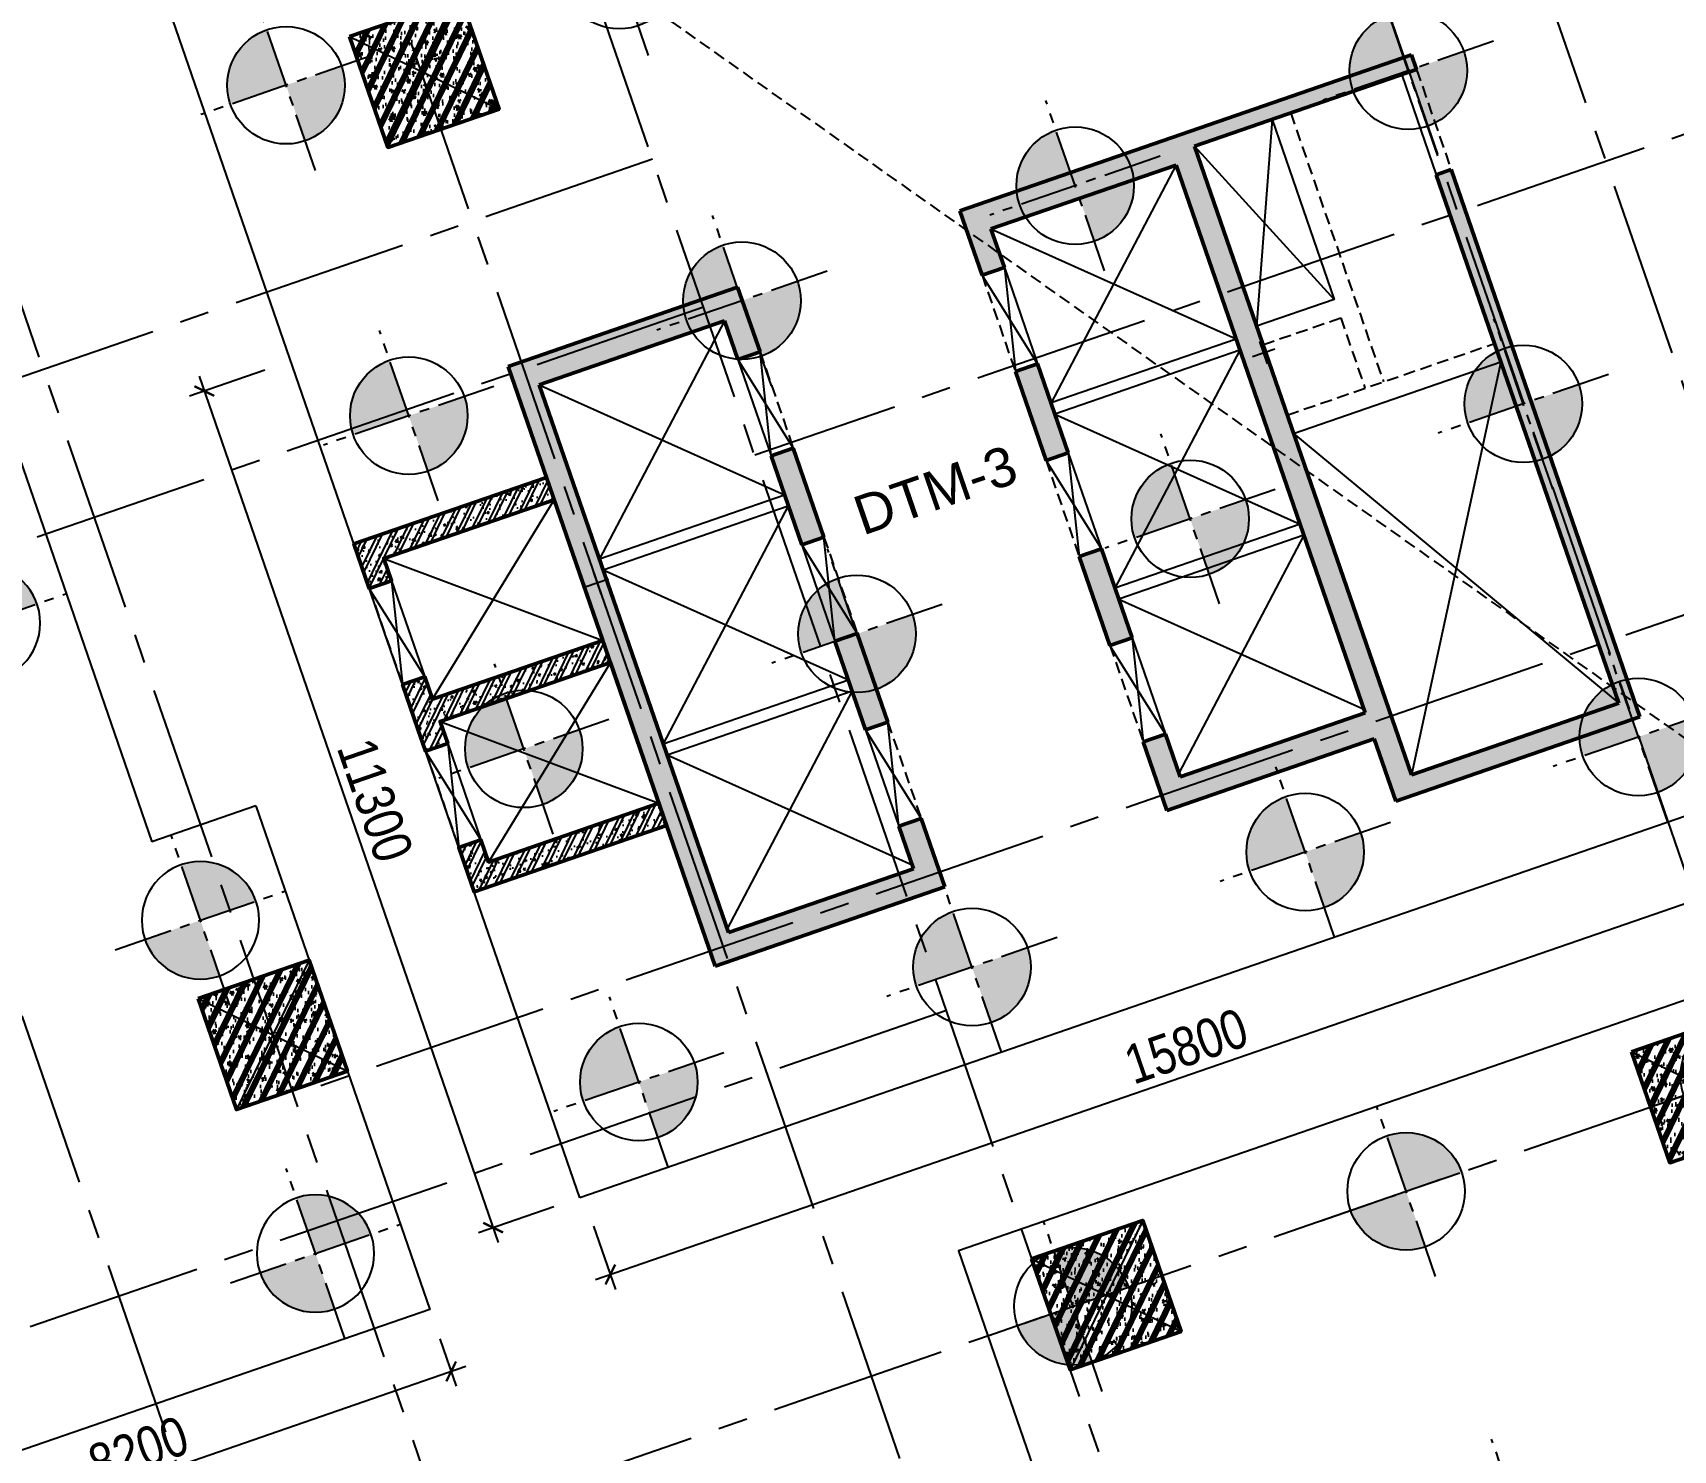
# Model space of a CAD drawing. Header units: millimetres. Extents: x -80883 to 1373228, y -532110 to 182357.
# Drawn here: x 704660 to 725603, y -313670 to -295574 of the extents above; entities that cross this region are included whole.
import ezdxf
from ezdxf.xclip import XClip

# ---------------------------------------------------------------- set-up
doc = ezdxf.new("R2010")
doc.units = ezdxf.units.MM
doc.header["$LTSCALE"] = 100
doc.header["$XCLIPFRAME"] = 0
doc.header["$PDMODE"] = 32
doc.header["$PDSIZE"] = 2.5
for name, pattern in [('CENTER2', [1.125, 0.75, -0.125, 0.125, -0.125]), ('DASHED', [4.5, 3, -1.5]), ('HIDDEN', [0.375, 0.25, -0.125]), ('Xref_ST_MBDV Cot vach 30.7.2022$0$DASHDOT', [1, 0.5, -0.25, 0, -0.25])]:
    doc.linetypes.add(name, pattern=pattern)
for name, color, linetype in [('ccu11-Khuat', 9, 'DASHED'), ('ccu11-Manh', 8, 'Continuous'), ('ccu11-Thay', 7, 'Continuous'), ('ccu12-Hatch', 250, 'Continuous'), ('ccu12-Manh', 8, 'Continuous'), ('ccu12-Pile', 4, 'Continuous'), ('ccu12-Truc', 13, 'CENTER2'), ('KC2-DIM', 251, 'Continuous'), ('KCS_CENTER_POINT', 7, 'Continuous'), ('KCS_PILE', 8, 'HIDDEN'), ('KT-Hatch', 251, 'Continuous'), ('xref.asix of  podium$0$xref.asix of  podium$0$KT-Hatch', 251, 'Continuous'), ('Xref_ST_MBDV Cot vach 30.7.2022$0$Xref_ST_MBDV Cot vach 30.7.2022|Xref_ST_MBDV Cot vach 30.7.2022|Xref_ST_MBDV Cot vach 30.7.2022|Xref_ST_MBDV Cot vach 30.7.2022|A-WALL-PATT', 251, 'Continuous'), ('Xref_ST_MBDV Cot vach 30.7.2022$0$Xref_ST_MBDV Cot vach 30.7.2022|Xref_ST_MBDV Cot vach 30.7.2022|Xref_ST_MBDV Cot vach 30.7.2022|Xref_ST_MBDV Cot vach 30.7.2022|Site_plot line', 1, 'Xref_ST_MBDV Cot vach 30.7.2022$0$DASHDOT')]:
    doc.layers.add(name, color=color, linetype=linetype)
for name, color, linetype, lineweight in [('ccu12-Tencaukien', 9, 'Continuous', 15), ('KT-Net cot vach', 6, 'Continuous', 50), ('ST_MBDV Cot vach 220805$0$Xref_ST_MBDV Cot vach 30.7.2022$0$KT-Net cot vach', 6, 'Continuous', 50), ('xref.asix of  podium$0$xref.asix of  podium$0$ST_MBDV Cot vach 220805$0$KT-Net cot vach', 6, 'Continuous', 50)]:
    doc.layers.add(name, color=color, linetype=linetype, lineweight=lineweight)
doc.styles.add('Arial', font='arial.ttf', dxfattribs={"width": 0.7})
doc.styles.add('Arial Narrow', font='ARIALN.TTF')
doc.dimstyles.new('CCU_1-300', dxfattribs={"dimscale": 200, "dimtxt": 2.5, "dimasz": 1, "dimexe": 1, "dimexo": 2, "dimgap": 0.5, "dimtad": 1, "dimdec": 0, "dimrnd": 5, "dimdsep": 46, "dimtxsty": 'Arial Narrow', "dimblk": 'ARCHTICK', "dimcen": -1, "dimdle": 1, "dimclrd": 256, "dimclre": 256, "dimclrt": 3, "dimadec": 0, "dimazin": 2, "dimtfac": 0.1, "dimtdec": 0, "dimtix": 1, "dimtmove": 2, "dimatfit": 1, "dimfxl": 1, "dimtvp": 0.8333333333333334, "dimtolj": 1, "dimtzin": 12, "dimarcsym": 0})

# ---------------------------------------------------------------- blocks, each defined once
blk = doc.blocks.new('Xref_ST_MBDV Cot vach 30.7.2022$0$Tuong Vay01-flat-1')
at = {"layer": 'Xref_ST_MBDV Cot vach 30.7.2022$0$Xref_ST_MBDV Cot vach 30.7.2022|Xref_ST_MBDV Cot vach 30.7.2022|Xref_ST_MBDV Cot vach 30.7.2022|Xref_ST_MBDV Cot vach 30.7.2022|A-WALL-PATT'}
h = blk.add_hatch(dxfattribs=at)
h.set_pattern_fill('ACET-2D-VATLIEU04', color=256, scale=50, pattern_type=2)
h.set_pattern_definition([(49.99999999999999, (-11139561.83942936, -1407213.44759845), (-225.902473859489, 189.5546824974008), [37.49999998626113, -412.4999998488724]), (355, (-11139561.83942936, -1407213.44759845), (32.12721218541265, 367.2157156157773), [29.99999999490911, -329.9999999440002]), (100.4514, (-11139531.95358936, -1407216.06226845), (-341.2315265778452, -62.9441868767608), [31.87009499667636, -350.57105596344]), (46.18420000000001, (-11139561.83942936, -1407113.44759845), (-319.1804974675179, 306.2520974436775), [56.24999996954708, -618.749999665018]), (96.6356, (-11139517.37105686, -1407120.34425195), (-516.9959221575409, -60.14402179722674), [47.80514400473094, -525.8565000520404]), (351.1842, (-11139561.83942936, -1407113.44759845), (84.74077420309186, 546.3954293043353), [45.00000000792112, -495.0000000871323]), (21, (-11139511.83942936, -1407138.44759845), (-105.6808218676597, 275.3079533968121), [37.49999999934682, -412.499999992815]), (326.0000000000001, (-11139511.83942936, -1407138.44759845), (206.1288045682013, 305.5985201385338), [30.00000001746614, -330.0000001921275]), (71.4514, (-11139486.96831286, -1407155.22340145), (-328.9637652803212, 110.3801005582791), [31.87009499870726, -350.5710559857798]), (37.50000000000001, (-11139561.83942936, -1407213.44759845), (-78.13452938385308, 101.8269011885859), [0, -325.9999998517854, 0, -334.9999998476936, 0, -331.2499998493985]), (7.499999999999999, (-11139561.83942936, -1407213.44759845), (-23.27934638224542, 176.8241910238285), [0, -191.0000000278261, 0, -318.5000000464012, 0, -126.2500000183929]), (327.5, (-11139673.33942936, -1407213.44759845), (71.94441751949489, 112.9301145330537), [0, -125.0000000614986, 0, -390.0000001918756, 0, -517.5000002546042]), (317.5, (-11139723.33942936, -1407213.44759845), (158.0205495897681, 172.4491691102739), [0, -162.4999999478019, 0, -258.9999999168043, 0, -367.4999998819521]), (45, (-11139561.83942936, -1407213.44759845), (-150.2601910028607, 150.2601910026278), []), (45, (-11139561.83942936, -1407152.19759845), (-150.2601910028607, 150.2601910026278), [])])
h.paths.add_polyline_path([(-82665.42454257607, -118500.0088302612), (-81837.41861176863, -121132.0343658989), (-80902.71611081436, -123728.0834242017), (-79862.87874617614, -126283.8385967175), (-78719.63840653747, -128795.0430432414), (-77474.89874527603, -131257.5152608277), (-76130.7324262727, -133667.1548922951), (-74689.37767251953, -136019.9495540815), (-73153.2345392555, -138311.981517314), (-71524.86091735773, -140539.4342316107), (-69806.96827445179, -142698.5986796832), (-68002.4171395041, -144785.8795539467), (-66114.21234000102, -146797.8012427511), (-64145.497998368, -148731.0136179249), (-62099.55229647644, -150582.2976132843), (-59979.78201714717, -152348.5705846979), (-57789.71687134914, -154026.8914431464), (-55533.00362077914, -155614.4655520306), (-53213.40000534989, -157108.6493807235), (-50834.76848621853, -158506.954906286), (-48401.06981415115, -159807.0537564463), (-45916.35643433966, -161006.7810866404), (-43384.76573854871, -162104.1391847725), (-40810.51317570359, -163097.3007977149), (-38197.88523275405, -163984.6121738681), (-35551.23229684308, -164764.5958169776), (-32874.96141154505, -165435.9529462866), (-30173.5289383363, -165997.5656592443), (-27451.44813587703, -166448.4963081502), (-24701.85157574899, -166789.3238736566), (-4396.734290909022, -168938.2567786218), (36420.01678077132, -167648.2249503911), (41836.4863632936, -160718.6374020646), (12445.38596707024, -24367.66042796941), (8472.910947457654, -9248.974452903174), (-4718.707271176856, -5521.400683149928), (-10557.45827306993, -9946.818014640827), (-34021.18647153303, -27848.24941525888), (-39776.65152562223, -32008.57135346811), (-41248.85870469548, -35293.77142358455), (-45787.31564925052, -38574.38242801698), (-49368.4870454669, -38942.00303377653), (-57644.18705056235, -44924.06981060421), (-59844.65461433306, -46601.45355761005), (-61968.93197572604, -48362.30333496258), (-64019.60134904832, -50208.3517090485), (-65993.2459566202, -52136.53199238679), (-67886.59205765836, -54143.61763671576), (-69696.47008413821, -56226.27801198442), (-71419.8706161473, -58381.05012253253), (-73053.93764149398, -60604.33085121214), (-74595.93274202198, -62892.42844269238), (-76043.29574720934, -65241.53179885377), (-77393.615911806, -67647.72832025355), (-78644.64476583898, -70107.01135663176), (-79794.29917307012, -72615.28586126259), (-80840.66479975358, -75168.37520986283), (-81781.99930225872, -77762.02815519366), (-82616.73522835784, -80391.9259061541), (-83343.48262714595, -83053.68931881292), (-83961.03136360087, -85742.88618860021), (-84468.3531336058, -88455.03863057657), (-84864.60300002433, -91185.62932156771), (-85149.1148865223, -93930.11565387133), (-85321.41487544402, -96683.60341540864), (-85381.30445068702, -99529.50948559865), (-85328.50406530127, -102200.8374458619), (-85163.21024433896, -104955.3926120612), (-84885.69993967563, -107700.5945179402), (-84496.42936686985, -110432.1923394061), (-83996.04728951491, -113145.6335586284), (-83385.3738030456, -115836.3975027683)], flags=16)
h.paths.add_polyline_path([(-83625.45879450254, -118780.6341908188), (-82785.20518665202, -121451.592054751), (-81836.67593448795, -124086.0436255364), (-80781.45706173405, -126679.6041032514), (-79621.30565389246, -129227.9548506811), (-78358.15352366865, -131726.8525110248), (-76994.10399421491, -134172.1360737709), (-75531.42839684151, -136559.7338032422), (-73972.56228888594, -138885.6700187323), (-72320.10139823705, -141146.0717144171), (-70576.79730102606, -143337.1750085717), (-68745.55283991061, -145455.3314108832), (-66829.41729043424, -147497.0138977058), (-64831.58128353581, -149458.8227850739), (-62755.37149274349, -151337.4913895966), (-60604.24509477988, -153129.8914679771), (-58381.7840128839, -154833.0384259534), (-56091.68895242736, -156444.0962880657), (-53737.77323871478, -157960.3824199464), (-51323.95646727085, -159379.3719952791), (-48854.25797718205, -160698.7021999834), (-46332.79015832208, -161916.1761666269), (-43763.75160367042, -163029.7666325136), (-41151.42011806555, -164037.6193153583), (-38500.14559506811, -164938.0560009221), (-35814.34277378954, -165729.5773374715), (-33098.48388773762, -166410.8653324069), (-30357.09121792205, -166980.7855469028), (-27594.72956264392, -167438.3889849058), (-24815.98988816142, -167782.8289991841), (-4433.735052675009, -169939.9255319908), (36919.56229590811, -168632.9359166666), (42912.68845487945, -160965.5998827359), (13418.22973546013, -24135.12373521132), (9294.838300889242, -8442.070929647249), (-4925.935208282433, -4423.687328800617), (-11162.76267831214, -9150.82235655561), (-34617.47974592447, -27045.37879939191), (-40579.63196872547, -31355.10398377781), (-42051.83914779872, -34640.30405389448), (-46155.98199344426, -37606.97231750819), (-49737.15338966064, -37974.59292326774), (-58240.31235744618, -44121.0777798905), (-60467.11885703541, -45818.53930653841), (-62622.81900685839, -47605.43596977205), (-64703.8232677374, -49478.79233927629), (-66706.66158131324, -51435.49383058609), (-68628.013630962, -53472.26783320424), (-70464.66541309468, -55585.73726807744), (-72213.55809716694, -57772.38228180911), (-73871.79587351345, -60028.54927773564), (-75436.60120790266, -62350.49395546387), (-76905.37393212318, -64734.34577669739), (-78275.66833624989, -67176.13529814105), (-79545.20269040763, -69671.7966022063), (-80711.86304414831, -72217.17406733404), (-81773.70674647763, -74808.02928769216), (-82728.96568063274, -77440.04813065287), (-83576.04920824617, -80108.84792049509), (-84313.5468179807, -82809.98473610263), (-84940.23047422245, -85538.9608107484), (-85455.05666192248, -88291.23202148662), (-85857.16812421381, -91062.21545574092), (-86145.88844638877, -93847.29761108034), (-86320.75738810934, -96641.83923533), (-86381.51240370423, -99528.87035845965), (-86327.91179009154, -102240.684236032), (-86160.19218073785, -105035.6641918905), (-85878.57688103244, -107821.473743778), (-85483.548480995, -110593.4755141111), (-84975.76463904232, -113347.0545681345), (-84356.0573821161, -116077.6233250971)])
at = {"layer": 'Xref_ST_MBDV Cot vach 30.7.2022$0$Xref_ST_MBDV Cot vach 30.7.2022|Xref_ST_MBDV Cot vach 30.7.2022|Xref_ST_MBDV Cot vach 30.7.2022|Xref_ST_MBDV Cot vach 30.7.2022|Site_plot line', "ltscale": 5000}
blk.add_arc((-17764.15298610739, -99528.87035845988), 69167.3594175971, 126.1463596527413, 263.7926961611879, dxfattribs=at)
blk = doc.blocks.new('Grid-ST-flat-3')
at = {"layer": 'ccu12-Truc', "ltscale": 30}
for p, q in [((354060.2251921427, -35261.67722702224), (370215.9049475128, -82056.07930523856)), ((352169.7243788354, -35914.36909527634), (368325.4041342058, -82708.77117349271)), ((343189.8455156267, -39014.65546948352), (361219.3016763728, -91236.39007851167)), ((340897.6132794917, -39806.04435974167), (359986.9050177329, -95097.55833493307)), ((335415.1609209012, -41698.85077767866), (354504.452659484, -96990.36475386203)), ((332626.6722212732, -42661.57128335355), (351715.9639600301, -97953.08526004129)), ((373810.3320323362, -49513.02102186112), (349695.2078323849, -57838.72253210988)), ((348389.8671523775, -54057.70604856691), (307655.7401533651, -68121.08717252291)), ((375703.1355340295, -54995.47438727948), (343807.6216429826, -66007.34088114498)), ((349042.5590209737, -55948.20686175593), (308308.4320219612, -70011.58798571193)), ((377595.9390357225, -60477.92775269796), (312746.7367284151, -82866.99351539748)), ((352142.8453968058, -64928.08572440385), (311408.7183977929, -78991.46684835991))]:
    blk.add_line(p, q, dxfattribs=at)
blk = doc.blocks.new('LOI-B2-T1-PN')
at = {"layer": 'xref.asix of  podium$0$xref.asix of  podium$0$KT-Hatch'}
h = blk.add_hatch(dxfattribs=at)
h.set_pattern_fill('BTCT', color=256, scale=40)
h.set_pattern_definition([(49.99999999999999, (106559.8543703835, -42147.03074568091), (286.9040730403014, -25.10085399303804), [30, -330]), (355, (106559.8543703835, -42147.03074568091), (-55.50053344520001, 300.8768534800047), [24, -264]), (100.4514, (106583.7630423829, -42149.12248168094), (231.4037526856086, 275.7758168243814), [25.496076, -280.4568448]), (46.18420000000001, (106559.8543703835, -42067.03074568091), (426.8964194502578, -66.20760573160723), [45, -495]), (96.6356, (106595.4290683828, -42072.54806848092), (373.8650822194813, 389.6471483601767), [38.2441152, -420.6852]), (351.1842, (106559.8543703835, -42067.03074568091), (373.8647780534509, 389.6474403701299), [36, -396]), (21, (106599.8543703835, -42087.03074568091), (238.7628208473847, -161.0475562661355), [30, -330]), (326.0000000000001, (106599.8543703835, -42087.03074568091), (97.32613276863269, 290.0600180187412), [24, -264]), (71.4514, (106619.7512635831, -42100.45138808095), (336.089051432596, 129.012198683981), [25.496076, -280.4568448]), (37.50000000000001, (106559.8543703835, -42147.03074568091), (4.863942126916267, 133.1575415325246), [0, -260.8, 0, -268, 0, -265]), (7.499999999999999, (106559.8543703835, -42147.03074568091), (105.2278149768594, 157.7646847529441), [0, -152.8, 0, -254.8, 0, -101]), (327.5, (106470.6543703843, -42147.03074568091), (213.5289744689636, -9.021948693751902), [0, -100, 0, -312, 0, -414]), (317.5, (106430.6543703843, -42147.03074568091), (233.2744677369545, 40.04199293292709), [0, -130, 0, -207.2, 0, -294]), (45, (106559.8543703835, -42147.03074568091), (-106.0660171779821, 106.0660171779821), []), (45, (106630.5650483835, -42147.03074568091), (-106.0660171779821, 106.0660171779821), [])])
h.paths.add_polyline_path([(49433.65392537601, 3363.971816275036), (49622.70400670543, 3429.241003099829), (52034.40045988187, -3556.159502078313), (48915.07411792129, -4633.101084687049), (48640.94353325665, -3839.090743097011), (45994.24239462428, -4752.85935864388), (45691.49887049571, -3875.972566526849), (45975.07399249263, -3778.068786289543), (46163.59643967636, -4324.117936077528), (48526.72245631367, -3508.253100767964), (46111.76254379749, 3486.599908476695), (43748.63652716018, 2670.735073167132), (43919.09460751154, 2177.008775634924), (43635.51948551461, 2079.104995397851), (43350.84032822028, 2903.668935258873), (49116.86780881323, 4894.379133414477), (49182.13699563965, 4705.32905208366), (46346.385775676, 3726.291249711998), (49117.06275638752, -4298.884702786105), (51763.76389501989, -3385.116087239236)])
h.paths.add_polyline_path([(45550.82427813113, -2549.2432576383), (45267.2491561342, -2647.147037875606), (44875.63403518684, -1512.846549890004), (45159.2091571819, -1414.942769652931)], flags=17)
h.paths.add_polyline_path([(44734.9594428204, -186.1172410016879), (44451.38432082534, -284.0210212389939), (44059.76919987611, 850.2794667466078), (44343.34432187304, 948.1832469836809)], flags=17)
h.paths.add_polyline_path([(42855.74765053205, -4855.010368898511), (42572.17252853513, -4952.914149135584), (42759.82144065574, -5496.433132962091), (40396.69542402029, -6312.297968271887), (37981.73551150225, 682.555040972773), (40344.86152813956, 1498.419876282569), (40516.19314355403, 1002.163412788883), (40799.76826555096, 1100.067193025956), (40514.21557319351, 1927.161298848689), (37583.93931256421, 915.4889030647464), (40227.34137896635, -6741.039390838239), (43157.61763959564, -5729.366995054064)])
h.paths.add_polyline_path([(42431.49793617055, -3626.184840247501), (42147.92281417362, -3724.088620484574), (41756.30769322626, -2589.788132498972), (42039.88281522132, -2491.884352261899)], flags=17)
h.paths.add_polyline_path([(41615.63310086168, -1263.058823610656), (41332.05797886476, -1360.962603847962), (40940.44285791554, -226.6621158623602), (41224.01797991246, -128.7583356250543)], flags=17)
at = {"ltscale": 0.5}
for points in [[(47338.89869169029, 4068.954476753715), (48131.91931109922, 1771.995990066498), (47139.40639508469, 1429.33276302478)], [(46878.6754889877, 1265.261452838255), (44515.54947235039, 449.3966175308451)], [(46927.62737910636, 1123.473891840084), (44564.50136246951, 307.6090565305785)], [(47612.56603217917, 58.84123054385418), (50259.30912839295, 972.4882855381584)], [(38748.64845669363, -1538.783414665668), (41111.77447333024, -722.918579354824)], [(38797.60034681251, -1680.570975663897), (41160.72636344936, -864.7061403541593)], [(47694.5403242968, -1097.86456379859), (45331.41430765949, -1913.729399106058)], [(47743.49221441522, -1239.652124796819), (45380.36619777861, -2055.516960106383)], [(39564.51329200342, -3901.909431302338), (41927.6393086398, -3086.044595991494)], [(39613.46518212208, -4043.696992300509), (41976.59119875915, -3227.832156990771)]]:
    blk.add_lwpolyline(points, dxfattribs=at)
at = {"layer": 'ccu11-Khuat', "ltscale": 0.5}
blk.add_line((47575.21129335393, 4150.540960284707), (48759.82455109805, 719.3471057733987), dxfattribs=at)
at = {"layer": 'ccu11-Khuat', "color": 6, "ltscale": 0.5}
for points in [[(49182.13699563779, 4705.32905208302), (49622.70400670543, 3429.241003099829)], [(43635.51948551554, 2079.104995394358), (44059.76919987681, 850.2794667433482)], [(40799.76826555096, 1100.067193025956), (41224.01797991246, -128.7583356250543)], [(44451.38432082534, -284.021021238761), (44875.63403518684, -1512.846549889771)], [(41615.63310086331, -1263.058823609666), (42039.88281522482, -2491.884352260677)], [(45267.2491561342, -2647.147037875839), (45691.49887049431, -3875.972566527314)], [(42431.49793617055, -3626.184840247501), (42855.74765053205, -4855.010368898511)]]:
    blk.add_lwpolyline(points, dxfattribs=at)
at = {"layer": 'ccu11-Khuat', "ltscale": 0.5}
for points in [[(47220.99287861586, 1193.020161361084), (48213.49494131166, 1535.679641314899), (48523.45610908046, 637.753493136086)], [(47530.99040205311, 295.1575790462084), (50177.7334982669, 1208.804634040513)]]:
    blk.add_lwpolyline(points, dxfattribs=at)
at = {"layer": 'ccu11-Thay', "color": 6, "ltscale": 0.5}
for points in [[(48993.08691430837, 4640.059865258751), (49433.65392537601, 3363.971816275036)], [(43919.09460751223, 2177.00877563213), (44343.34432187374, 948.1832469808869)], [(40516.19314355403, 1002.163412788883), (40940.44285791554, -226.6621158623602)], [(44734.95944282226, -186.1172410009895), (45159.20915718377, -1414.942769652233)], [(41332.05797886639, -1360.96260384674), (41756.30769322789, -2589.788132497983)], [(45550.82427813089, -2549.243257638416), (45975.07399249123, -3778.068786290009)], [(42147.92281417362, -3724.088620484574), (42572.17252853513, -4952.914149135817)]]:
    blk.add_lwpolyline(points, dxfattribs=at)
at = {"layer": 'ccu12-Manh', "ltscale": 0.5}
for points in [[(47338.89869169029, 4068.954476753657), (47139.40639508469, 1429.33276302478)], [(46346.385775676, 3726.291249711998), (48131.91931109922, 1771.995990066498)], [(46110.88900873368, 3489.130074438057), (44514.67593728798, 451.9267834898783)], [(43747.76299209637, 2673.265239128261), (46877.80195392435, 1267.791618800664)], [(40344.86152813956, 1498.419876282569), (38748.64845669386, -1538.78341466561)], [(46927.62737910636, 1123.473891840084), (45331.41430766066, -1913.729399108095)], [(50259.30897807376, 972.4882336484152), (49117.06275638752, -4298.884702786105)], [(37981.73551150225, 682.555040972773), (41111.77447333024, -722.918579354824)], [(44564.50136246905, 307.6090565302875), (47694.54032429704, -1097.86456379731)], [(47612.76617613016, 58.91031958063832), (51763.76389501989, -3385.116087239236)], [(41160.72636344936, -864.7061403542175), (39564.51329200366, -3901.909431302396)], [(47743.49221441639, -1239.652124796412), (46147.27914297068, -4276.855415744591)], [(38797.60034681205, -1680.570975664014), (41927.63930864003, -3086.044595991611)], [(45380.36619777908, -2055.516960106208), (48510.40515960706, -3460.990580433805)], [(41976.59119875869, -3227.832156990888), (40380.37812731299, -6265.035447939066)], [(39613.46518212138, -4043.696992300684), (42743.50414394937, -5449.170612628281)]]:
    blk.add_lwpolyline(points, dxfattribs=at)
at = {"layer": 'KC2-DIM', "ltscale": 0.5}
for points in [[(43919.094607512, 2177.008775632479), (44059.76919987658, 850.2794667436974)], [(44343.3443218735, 948.1832469813526), (43635.51948551508, 2079.104995394708)], [(40940.44285791554, -226.6621158623602), (40799.76826555096, 1100.067193025956)], [(40516.19314355403, 1002.163412788883), (41224.01797991246, -128.7583356250543)], [(44734.95944282203, -186.1172410005238), (44875.63403518661, -1512.846549889422)], [(45159.2091571833, -1414.942769651767), (44451.38432082511, -284.0210212384118)], [(41332.05797886336, -1360.962603847729), (42039.88281522179, -2491.884352261666)], [(41756.30769322487, -2589.788132498972), (41615.63310086029, -1263.058823610656)], [(45975.07399249123, -3778.068786289659), (45267.24915613374, -2647.147037875489)], [(45550.82427813066, -2549.243257637951), (45691.49887049408, -3875.972566526965)], [(42147.9228141692, -3724.088620485563), (42855.74765052786, -4855.0103688995)], [(42572.1725285307, -4952.914149136806), (42431.49793616636, -3626.18484024849)]]:
    blk.add_lwpolyline(points, dxfattribs=at)
at = {"layer": 'xref.asix of  podium$0$xref.asix of  podium$0$ST_MBDV Cot vach 220805$0$KT-Net cot vach', "extrusion": (-3.35282951705558e-09, 1.998521292752062e-08, 0.9999999999999999)}
for p, q in [((49116.86780881323, 4894.379133414477), (43350.84032822028, 2903.668935258873)), ((49182.13699563965, 4705.32905208366), (46346.385775676, 3726.291249711998)), ((46346.385775676, 3726.291249711998), (49117.06275638752, -4298.884702786105)), ((46111.76254379749, 3486.599908476695), (43748.63652716018, 2670.735073167132)), ((48526.72245631367, -3508.253100767964), (46111.76254379749, 3486.599908476695)), ((51763.76389501989, -3385.116087239236), (49433.65392537601, 3363.971816275036)), ((52034.40045988187, -3556.159502078313), (49622.70400670543, 3429.241003099829)), ((40514.21557319351, 1927.161298848689), (37583.93931256421, 915.4889030647464)), ((40799.76826555096, 1100.067193025956), (40514.21557319351, 1927.161298848689)), ((40344.86152813956, 1498.419876282569), (37981.73551150225, 682.555040972773)), ((40516.19314355403, 1002.163412788883), (40344.86152813956, 1498.419876282569)), ((37583.93931256421, 915.4889030647464), (40227.34137896635, -6741.039390838239)), ((37981.73551150225, 682.555040972773), (40396.69542402029, -6312.297968271887)), ((46163.59643967636, -4324.117936077528), (48526.72245631367, -3508.253100767964)), ((48915.07411792129, -4633.101084687049), (52034.40045988187, -3556.159502078313)), ((49117.06275638752, -4298.884702786105), (51763.76389501989, -3385.116087239236)), ((45691.49887049571, -3875.972566526849), (45994.24239462428, -4752.85935864388)), ((45975.07399249263, -3778.068786289543), (46163.59643967636, -4324.117936077528)), ((45994.24239462428, -4752.85935864388), (48640.94353325665, -3839.090743097011)), ((48915.07411792129, -4633.101084687049), (48640.94353325665, -3839.090743097011)), ((42759.82144065574, -5496.433132962091), (42572.17252853513, -4952.914149135584)), ((43157.61763959564, -5729.366995054064), (42855.74765053205, -4855.010368898511)), ((40396.69542402029, -6312.297968271887), (42759.82144065574, -5496.433132962091)), ((40227.34137896635, -6741.039390838239), (43157.61763959564, -5729.366995054064))]:
    blk.add_line(p, q, dxfattribs=at)
at = {"layer": 'xref.asix of  podium$0$xref.asix of  podium$0$ST_MBDV Cot vach 220805$0$KT-Net cot vach', "color": 6, "extrusion": (-3.35282951705558e-09, 1.998521292752062e-08, 0.9999999999999999)}
for p, q in [((49182.13699563965, 4705.32905208366), (49116.86780881323, 4894.379133414477)), ((43350.84032822028, 2903.668935258873), (43635.51948551461, 2079.104995397851)), ((43748.63652716018, 2670.735073167132), (43919.09460751154, 2177.008775634924)), ((44059.76919987611, 850.2794667466078), (44451.38432082534, -284.0210212389939)), ((44343.34432187304, 948.1832469836809), (44734.9594428204, -186.1172410016879)), ((41615.63310086168, -1263.058823610656), (41224.01797991246, -128.7583356250543)), ((41332.05797886476, -1360.962603847962), (40940.44285791554, -226.6621158623602)), ((45159.2091571819, -1414.942769652931), (45550.82427813113, -2549.2432576383)), ((44875.63403518684, -1512.846549890004), (45267.2491561342, -2647.147037875606)), ((42431.49793617055, -3626.184840247501), (42039.88281522132, -2491.884352261899)), ((42147.92281417362, -3724.088620484574), (41756.30769322626, -2589.788132498972))]:
    blk.add_line(p, q, dxfattribs=at)
at = {"layer": 'xref.asix of  podium$0$xref.asix of  podium$0$ST_MBDV Cot vach 220805$0$KT-Net cot vach', "color": 6}
for p, q in [((49433.65392537601, 3363.971816275036), (49622.70400670543, 3429.241003099829)), ((43919.09460751154, 2177.008775634924), (43635.51948551461, 2079.104995397851)), ((40799.76826555096, 1100.067193025956), (40516.19314355403, 1002.163412788883)), ((44343.34432187304, 948.1832469836809), (44059.76919987611, 850.2794667466078)), ((41224.01797991246, -128.7583356250543), (40940.44285791554, -226.6621158623602)), ((44734.9594428204, -186.1172410016879), (44451.38432082534, -284.0210212389939)), ((41615.63310086168, -1263.058823610656), (41332.05797886476, -1360.962603847962)), ((45159.2091571819, -1414.942769652931), (44875.63403518684, -1512.846549890004)), ((42039.88281522132, -2491.884352261899), (41756.30769322626, -2589.788132498972)), ((45550.82427813113, -2549.2432576383), (45267.2491561342, -2647.147037875606)), ((42431.49793617055, -3626.184840247501), (42147.92281417362, -3724.088620484574)), ((42855.74765053205, -4855.010368898511), (42572.17252853513, -4952.914149135584))]:
    blk.add_line(p, q, dxfattribs=at)
at = {"layer": 'xref.asix of  podium$0$xref.asix of  podium$0$ST_MBDV Cot vach 220805$0$KT-Net cot vach'}
blk.add_line((45975.07399249263, -3778.068786289543), (45691.49887049571, -3875.972566526849), dxfattribs=at)
blk = doc.blocks.new('*U151')
h = blk.add_hatch()
h.set_pattern_fill('VATLIEU04', color=250, scale=40, style=0, pattern_type=2)
h.set_pattern_definition([(49.99999999999999, (550, -550), (286.9040730403014, -25.10085399303804), [30, -330]), (355, (550, -550), (-55.50053344520001, 300.8768534800047), [24, -264]), (100.4514, (573.908672, -552.091736), (231.4037526856086, 275.7758168243814), [25.496076, -280.4568448]), (46.18420000000001, (550, -470), (426.8964194502578, -66.20760573160723), [45, -495]), (96.6356, (585.574698, -475.5173228), (373.8650822194813, 389.6471483601767), [38.2441152, -420.6852]), (351.1842, (550, -470), (373.8647780534509, 389.6474403701299), [36, -396]), (21, (590, -490), (238.7628208473847, -161.0475562661355), [30, -330]), (326.0000000000001, (590, -490), (97.32613276863269, 290.0600180187412), [24, -264]), (71.4514, (609.8968932, -503.4206424), (336.089051432596, 129.012198683981), [25.496076, -280.4568448]), (37.50000000000001, (550, -550), (4.863942126916267, 133.1575415325246), [0, -260.8, 0, -268, 0, -265]), (7.499999999999999, (550, -550), (105.2278149768594, 157.7646847529441), [0, -152.8, 0, -254.8, 0, -101]), (327.5, (460.8, -550), (213.5289744689636, -9.021948693751902), [0, -100, 0, -312, 0, -414]), (317.5, (420.8, -550), (233.2744677369545, 40.04199293292709), [0, -130, 0, -207.2, 0, -294]), (45, (550, -550), (-120.2081528017131, 120.2081528017131), []), (45, (550, -501), (-120.2081528017131, 120.2081528017131), [])])
h.paths.add_polyline_path([(-475, 475), (1025, 475), (1025, -1025), (-475, -1025)])
at = {"color": 6, "ltscale": 0.25}
blk.add_lwpolyline([(-475, 475), (1025, 475), (1025, -1025), (-475, -1025)], close=True, dxfattribs=at)
at = {"layer": 'Defpoints', "linetype": 'ByBlock', "ltscale": 30}
for p, q in [((1025, 475), (-475, -1025)), ((-475, 475), (1025, -1025))]:
    blk.add_line(p, q, dxfattribs=at)
blk = doc.blocks.new('MBDV-B1-T1-PN')
at = {"layer": 'KT-Net cot vach', "rotation": 19.04713795399666}
for p in [(36164.08893354633, 4835.222883307375, 0.003742682589996882), (34229.5406683262, -7447.579368080595), (52528.30691644386, -8127.581932688248), (44871.77846938628, -10770.9840538142)]:
    blk.add_blockref('*U151', p, dxfattribs=at)
blk = doc.blocks.new('_ARCHTICK')
at = {"color": 0, "linetype": 'ByBlock', "const_width": 0.15}
blk.add_lwpolyline([(-0.5, -0.5), (0.5, 0.5)], dxfattribs=at)
blk = doc.blocks.new('*D787')
at = {"layer": 'Defpoints', "color": 0, "transparency": 16777216}
for p in [(726624.5369666901, -305275.1008305863), (726968.5035545116, -306271.3888887536), (711689.5805414517, -310431.3665900101)]:
    blk.add_point(p, dxfattribs=at)
at = {"layer": 'KC2-DIM', "lineweight": -2, "transparency": 16777216}
for p, q in [((726755.0753403449, -305653.2009932463), (727033.7727413389, -306460.4389700836)), ((711844.4970479431, -311492.9238350048), (727157.5536358415, -306206.1197019261)), ((711820.1189151065, -310809.4667526701), (712098.8163161005, -311616.7047295074))]:
    blk.add_line(p, q, dxfattribs=at)
at = {"layer": 'KC2-DIM', "lineweight": -2, "transparency": 16777216, "xscale": 200, "yscale": 200, "zscale": 200}
for p, rotation in [((726968.5035545116, -306271.3888887536), 19.04713795387658), ((712033.5471292732, -311427.6546481774), 199.0471379538766)]:
    blk.add_blockref('_ARCHTICK', p, dxfattribs=dict(at, rotation=rotation))
at = {"layer": 'KC2-DIM', "color": 3, "transparency": 16777216, "insert": (719385.0790391669, -308513.6870656662), "char_height": 500, "attachment_point": 5, "rotation": 19.04713795387658, "style": 'Arial Narrow'}
blk.add_mtext('\\A1;15800', dxfattribs=at)
blk = doc.blocks.new('*D788')
at = {"layer": 'Defpoints', "color": 0, "transparency": 16777216}
for p in [(708001.8714858636, -299750.036994815), (711689.5805414515, -310431.3665900101), (710537.6524497115, -310829.0676081686)]:
    blk.add_point(p, dxfattribs=at)
at = {"layer": 'KC2-DIM', "lineweight": -2, "transparency": 16777216}
for p, q in [((707623.7713232016, -299880.5753684642), (706660.8933127925, -300213.0071997981)), ((706784.674207299, -299958.6879316426), (710602.921636536, -311018.1176894996)), ((711311.4803787895, -310561.9049636592), (710348.6023683804, -310894.3367949931))]:
    blk.add_line(p, q, dxfattribs=at)
at = {"layer": 'KC2-DIM', "lineweight": -2, "transparency": 16777216, "xscale": 200, "yscale": 200, "zscale": 200}
for p, rotation in [((706849.9433941236, -300147.7380129736), 109.0471379530224), ((710537.6524497115, -310829.0676081686), 289.0471379530223)]:
    blk.add_blockref('_ARCHTICK', p, dxfattribs=dict(at, rotation=rotation))
at = {"layer": 'KC2-DIM', "color": 3, "transparency": 16777216, "insert": (709029.6326247186, -305372.456507851), "char_height": 500, "attachment_point": 5, "rotation": 289.04713795302234, "style": 'Arial Narrow'}
blk.add_mtext('\\A1;11300', dxfattribs=at)
blk = doc.blocks.new('*D790')
at = {"layer": 'Defpoints', "color": 0, "transparency": 16777216}
for p in [(709727.2788027624, -311871.965151231), (710000.9784913012, -312664.7274161383), (701976.2254679557, -314548.0018112671)]:
    blk.add_point(p, dxfattribs=at)
at = {"layer": 'KC2-DIM', "lineweight": -2, "transparency": 16777216}
for p, q in [((709857.8171764179, -312250.0653138908), (710066.247678129, -312853.7774974682)), ((702060.8750751647, -315406.0332630021), (710190.0285726313, -312599.4582293105)), ((702106.7638416112, -314926.1019739268), (702315.1943433223, -315529.8141575042))]:
    blk.add_line(p, q, dxfattribs=at)
at = {"layer": 'KC2-DIM', "lineweight": -2, "transparency": 16777216, "xscale": 200, "yscale": 200, "zscale": 200}
for p, rotation in [((710000.9784913012, -312664.7274161383), 19.04713795398558), ((702249.9251564946, -315340.7640761743), 199.0471379539856)]:
    blk.add_blockref('_ARCHTICK', p, dxfattribs=dict(at, rotation=rotation))
at = {"layer": 'KC2-DIM', "color": 3, "transparency": 16777216, "insert": (706009.505521172, -313666.9110433572), "char_height": 500, "attachment_point": 5, "rotation": 19.04713795398559, "style": 'Arial Narrow'}
blk.add_mtext('\\A1;8200', dxfattribs=at)
blk = doc.blocks.new('D1500.')
at = {"layer": 'ccu12-Hatch', "ltscale": 0.5}
h = blk.add_hatch(color=256, dxfattribs=at)
h.dxf.hatch_style = 1
h.paths.add_polyline_path([(750, 0, 0.414213562373095), (0, 750), (0, 0)])
h.paths.add_polyline_path([(0, 0), (-750, 0, 0.414213562373095), (0, -750)])
at = {"layer": 'ccu12-Pile', "color": 13, "linetype": 'CENTER2', "ltscale": 10}
for p, q in [((0, 1150), (0, -1150)), ((1150, 0), (-1150, 0))]:
    blk.add_line(p, q, dxfattribs=at)
at = {"layer": 'ccu12-Pile', "ltscale": 0.5}
blk.add_circle((0, 0), 750, dxfattribs=at)
blk = doc.blocks.new('D1500')
at = {"layer": 'ccu12-Pile', "rotation": 270}
blk.add_blockref('D1500.', (-4.256744291633368, 0.01587060443125665), dxfattribs=at)
blk = doc.blocks.new('MBDV-COC-PN')
at = {"layer": 'KCS_PILE'}
for p, rotation in [((53407.1577526544, 6269.785974057566), 19.04713795401927), ((39006.12270078599, 5975.836396019731), 19.04713795401927), ((49080.48179415928, 4693.346737947257), 19.04713795401927), ((34752.49587086425, 4507.27969239204), 19.04713795401927), ((44826.85496423754, 3224.790034319623), 19.04713795401927), ((40573.22813431569, 1756.23333069199), 19.04713795401927), ((50549.03849778685, 439.719908025465), 19.04713795401927), ((36319.60130439396, 287.6766270642984), 19.04713795401927), ((46295.411667865, -1028.836795602168), 19.04713795401927), ((42041.78483794327, -2497.39349922986), 19.04713795401927), ((37788.15800802154, -3965.950202857435), 19.04713795401927), ((52017.59520141431, -3813.906921896327), 19.04713795401927), ((47763.96837149258, -5282.463625524018), 19.04713795401927), ((43510.34154157084, -6751.020329151652), 19.04713795401927), ((53303.35871220566, -8150.925454384938), 289.0471379539969), ((39256.71471164911, -8219.577032779285), 19.04713795401927), ((49049.73188228335, -9619.482158010884), 289.0471379539969), ((44796.10505236092, -11088.03886163683), 289.0471379539969), ((50516.89941462886, -13869.08529840171), 289.0471379539969)]:
    blk.add_blockref('D1500', p, dxfattribs=dict(at, rotation=rotation))
blk = doc.blocks.new('LOI-KD-PN')
at = {"layer": 'KT-Hatch'}
h = blk.add_hatch(dxfattribs=at)
h.set_pattern_fill('BTCT', color=256, scale=40, angle=19.0471379539965)
h.set_pattern_definition([(69.04713795399645, (-1438.872973347316, -2076.931861215679), (279.3877533547662, 69.903385280477), [29.99999999999995, -329.9999999999992]), (14.04713795399642, (-1438.872973347316, -2076.931861215679), (-150.6518396180941, 266.2915946709811), [23.99999999999998, -263.9999999999996]), (119.4985379539964, (-1415.590661877999, -2071.106577622413), (128.7361747717527, 336.1948768307957), [25.49607599999999, -280.4568447999998]), (65.2313379539965, (-1464.980648078723, -2001.311828683713), (425.1305970221304, 76.73314454503654), [45, -495]), (115.6827379539964, (-1429.553094464587, -1994.917422253522), (226.2363583837528, 490.3234749361438), [38.24411519999979, -420.6851999999984]), (10.23133795399642, (-1464.980648078723, -2001.311828683713), (226.2359755744279, 490.3236516953235), [35.99999999999976, -395.9999999999981]), (40.04713795399648, (-1420.643713129917, -2007.16299945116), (278.2478686892407, -74.31099224333835), [30, -330]), (345.0471379539965, (-1420.643713129917, -2007.16299945116), (-2.662340959559013, 305.9413376994765), [24, -264]), (90.49853795399616, (-1397.456394660519, -2013.355596939393), (275.5857060422185, 231.6301287124563), [25.496076, -280.4568447999999]), (56.54713795399648, (-1438.872973347316, -2076.931861215679), (-38.85777900570817, 127.4545480190627), [0, -260.7999999999999, 0, -267.9999999999999, 0, -264.9999999999999]), (26.54713795399645, (-1438.872973347316, -2076.931861215679), (47.98077147784923, 183.4678019936752), [0, -152.8, 0, -254.8, 0, -101]), (346.5471379539965, (-1523.189309620531, -2106.041918540839), (204.7826262224386, 61.15631196729441), [0, -99.99999999999949, 0, -311.999999999998, 0, -413.999999999998]), (336.5471379539965, (-1560.999325886602, -2119.095755906426), (207.4352439007965, 113.9778841873155), [0, -129.9999999999998, 0, -207.1999999999998, 0, -293.9999999999995]), (64.04713795399645, (-1438.872973347316, -2076.931861215679), (-134.8731593255321, 65.64473241281163), []), (64.04713795399645, (-1372.033676213352, -2053.855718950159), (-134.8731593255321, 65.64473241281163), [])])
h.paths.add_polyline_path([(-25413.34261105466, 16274.23071733973), (-27870.99366831291, 15425.73128858348), (-27675.18610782945, 14858.58104459388), (-27391.61098583438, 14956.48482483561), (-27489.51476607635, 15240.05994683038), (-25315.43883078266, 15990.65559535031), (-24695.38155591837, 14194.6798227164), (-26869.45749121206, 13444.08417419653), (-26967.36127145379, 13727.65929619136), (-27250.93639344862, 13629.75551594963), (-27055.12883296516, 13062.60527195997), (-26957.22505272343, 12779.03014996514), (-26673.6499307286, 12876.93393020687), (-26771.55371097033, 13160.5090522017), (-24597.47777567664, 13911.10470072157), (-23977.42050081235, 12115.12892808771), (-26151.49643610604, 11364.53327956778), (-26249.40021634777, 11648.10840156261), (-26532.9753383426, 11550.20462132094), (-26337.16777785914, 10983.05437733122), (-23879.51672060112, 11831.55380608741)])
at = {"layer": 'ccu11-Khuat', "color": 6, "ltscale": 0.5, "elevation": 1.490472173669433e-05}
for points in [[(-27675.18610782991, 14858.58104459493), (-27250.93639346841, 13629.75551594392)], [(-26957.22505272459, 12779.03014996595), (-26532.97533836332, 11550.20462131494)]]:
    blk.add_lwpolyline(points, dxfattribs=at)
at = {"layer": 'ccu11-Thay', "color": 6, "ltscale": 0.5, "elevation": 1.490472173669433e-05}
for points in [[(-27391.61098583299, 14956.4848248327), (-26967.36127147148, 13727.65929618146)], [(-26673.6499307279, 12876.93393020373), (-26249.4002163664, 11648.10840155248)]]:
    blk.add_lwpolyline(points, dxfattribs=at)
at = {"layer": 'ccu12-Manh', "ltscale": 0.5, "elevation": 1.490472173669433e-05}
for points in [[(-26869.45749121206, 13444.08417419653), (-25315.4388308113, 15990.65559534042)], [(-27489.51476607635, 15240.05994683038), (-24695.38155594724, 14194.67982270644)], [(-24597.47777570551, 13911.10470071161), (-26151.49643610604, 11364.53327956778)], [(-26771.55371097033, 13160.5090522017), (-23977.42050081235, 12115.12892808771)]]:
    blk.add_lwpolyline(points, dxfattribs=at)
at = {"layer": 'KC2-DIM', "ltscale": 0.5, "elevation": 1.490472173669433e-05}
for points in [[(-27391.61098583345, 14956.48482483305), (-27250.93639346887, 13629.75551594427)], [(-26967.36127147195, 13727.65929618193), (-27675.18610783014, 14858.58104459528)], [(-26249.40021636663, 11648.10840155295), (-26957.22505272483, 12779.0301499663)], [(-26673.64993072813, 12876.93393020408), (-26532.97533836355, 11550.20462131529)]]:
    blk.add_lwpolyline(points, dxfattribs=at)
at = {"layer": 'ST_MBDV Cot vach 220805$0$Xref_ST_MBDV Cot vach 30.7.2022$0$KT-Net cot vach', "elevation": 1.490472173669433e-05}
blk.add_lwpolyline([(-25413.34261105466, 16274.23071733973), (-27870.99366831291, 15425.73128858348), (-27675.18610782945, 14858.58104459388), (-27391.61098583438, 14956.48482483561), (-27489.51476607635, 15240.05994683038), (-25315.43883078266, 15990.65559535031), (-24695.38155591837, 14194.6798227164), (-26869.45749121206, 13444.08417419653), (-26967.36127145379, 13727.65929619136), (-27250.93639344862, 13629.75551594963), (-27055.12883296516, 13062.60527195997), (-26957.22505272343, 12779.03014996514), (-26673.6499307286, 12876.93393020687), (-26771.55371097033, 13160.5090522017), (-24597.47777567664, 13911.10470072157), (-23977.42050081235, 12115.12892808771), (-26151.49643610604, 11364.53327956778), (-26249.40021634777, 11648.10840156261), (-26532.9753383426, 11550.20462132094), (-26337.16777785914, 10983.05437733122), (-23879.51672060112, 11831.55380608741)], close=True, dxfattribs=at)
at = {"layer": 'xref.asix of  podium$0$xref.asix of  podium$0$ST_MBDV Cot vach 220805$0$KT-Net cot vach', "color": 6}
for p, q in [((-27391.61098583392, 14956.4848248355, 1.490472173669433e-05), (-27675.18610783084, 14858.58104459842, 1.490472173669433e-05)), ((-26967.36127147241, 13727.65929618425, 1.490472173669433e-05), (-27250.93639346934, 13629.75551594718, 1.490472173669433e-05))]:
    blk.add_line(p, q, dxfattribs=at)
blk = doc.blocks.new('dc-6-1500')
for p, q in [((-4104.837340005441, 17050.01587060455), (2690.905915212701, 17050.01587060472)), ((2690.905915701645, 17050.01587055862), (2690.905915703392, -949.9841293910285)), ((4095.162660291768, -949.9841294004582), (2690.905916570453, -949.9841293988284))]:
    blk.add_line(p, q)
blk.add_lwpolyline([(4095.162660291768, -949.9841294004582), (4095.162660291651, -7750.000000009197), (-4104.837340005673, -7750.000000004307), (-4104.837340005441, 17050.01587060455)])
at = {"layer": 'KCS_CENTER_POINT'}
for p, q in [((0, 0), (2.328306436538696e-10, 299.9999999998836)), ((-149.9999999997672, 150), (150.0000000002328, 149.9999999998254))]:
    blk.add_line(p, q, dxfattribs=at)
at = {"layer": 'KCS_PILE'}
for p in [(-2954.837339995196, 15900.00000000012), (-2954.837340000551, 11400.00000000012), (-2954.837340005673, 6899.999999999884), (-2954.837340005557, 2399.999999999884), (-2954.837340005557, -2100), (-2954.837340005906, -6600)]:
    blk.add_blockref('D1500', p, dxfattribs=at)
at = {"layer": 'KCS_PILE', "xscale": -1, "rotation": 359.9999999999318}
for p in [(1540.905915718875, 15899.99999999645), (1540.905915713636, 11399.99999999651), (1540.905915708398, 6899.999999996275), (1540.905915703042, 2399.999999996275), (2945.162660298287, -2100.000000003609), (2945.162660292932, -6600.000000003492)]:
    blk.add_blockref('D1500', p, dxfattribs=at)

msp = doc.modelspace()

# ---------------------------------------------------------------- linework, layer by layer
msp.add_lwpolyline([(711642.3216843295, -310447.6826219997), (704798.0114045417, -290623.36002816), (718147.6017290825, -285932.7589834408), (731797.1204723846, -292061.483549904), (735558.9004461756, -302190.5285577017)], close=True)
at = {"ltscale": 0.5}
msp.add_lwpolyline([(735331.4106176813, -335454.5033176573), (735331.4106176813, -327080.6282964162), (733941.2872894118, -327080.6282964162), (727159.7198302955, -307438.0382474257), (716478.3902357772, -311125.7473049939), (725991.1696173036, -338679.2040455387)], dxfattribs=at)
at = {"layer": 'ccu11-Khuat', "ltscale": 0.5}
msp.add_line((645571.9228618672, -247882.8557155165), (813771.9218526362, -366824.2835732747), dxfattribs=at)
at = {"layer": 'KCS_CENTER_POINT'}
for p, q in [((720232.2113803513, -299706.3219064455), (720515.7865023459, -299608.4181262036)), ((720422.9508314696, -299799.157577322), (720325.0470512277, -299515.5824553272)), ((711724.9577205076, -302643.4353137008), (712008.5328425025, -302545.5315334589)), ((711915.6971716259, -302736.2709845772), (711817.7933913842, -302452.6958625825))]:
    msp.add_line(p, q, dxfattribs=at)

# ---------------------------------------------------------------- block references
ref = msp.add_blockref('Xref_ST_MBDV Cot vach 30.7.2022$0$Tuong Vay01-flat-1', (742513.5964638155, -173724.8057649822))
XClip(ref).set_block_clipping_path([(-91541.67363452361, -190955.66829734467), (52438.32550173579, -76158.0499385341)])
for name, p in [('Grid-ST-flat-3', (364182.0231381474, -243129.7985158589)), ('LOI-B2-T1-PN', (673144.6059733587, -300749.453765272))]:
    msp.add_blockref(name, p)
at = {"rotation": 19.04713795401976}
msp.add_blockref('dc-6-1500', (703327.1436432432, -305882.7141835162), dxfattribs=at)
at = {"layer": 'ccu11-Manh'}
msp.add_blockref('MBDV-B1-T1-PN', (673144.6059733587, -300749.453765272), dxfattribs=at)
at = {"layer": 'KC2-DIM'}
for name, p in [('MBDV-COC-PN', (673144.6059733587, -300749.453765272)), ('LOI-KD-PN', (736631.4104637634, -317526.0699320926))]:
    msp.add_blockref(name, p, dxfattribs=at)

# ---------------------------------------------------------------- texts
at = {"layer": 'ccu12-Tencaukien', "color": 31, "style": 'Arial'}
msp.add_text('DTM-3', height=499.9999999999999, rotation=19.04713795678504, dxfattribs=at).set_placement((715255.644361564, -301995.4066581479))

# ---------------------------------------------------------------- dimensions: what is measured, and where the dimension line sits
at = {"layer": 'KC2-DIM'}
for p1, p2, distance, picture, middle in [((708001.8714858638, -299750.0369948151), (711689.5805414517, -310431.3665900101), -1218.6486074273334, '*D788', (709029.6326247186, -305372.456507851)), ((711689.5805414517, -310431.3665900101), (726624.5369666901, -305275.1008305863), -1053.9937895378569, '*D787', (719385.0790391669, -308513.6870656662)), ((701976.2254679557, -314548.001811267), (709727.2788027625, -311871.965151231), -838.6796338096709, '*D790', (706009.505521172, -313666.9110433572))]:
    dim = msp.add_aligned_dim(p1=p1, p2=p2, distance=distance, dimstyle='CCU_1-300', dxfattribs=at)
    dim.commit()
    dim.dimension.update_dxf_attribs({"geometry": picture, "text_midpoint": middle})

doc.saveas('drawing.dxf')
